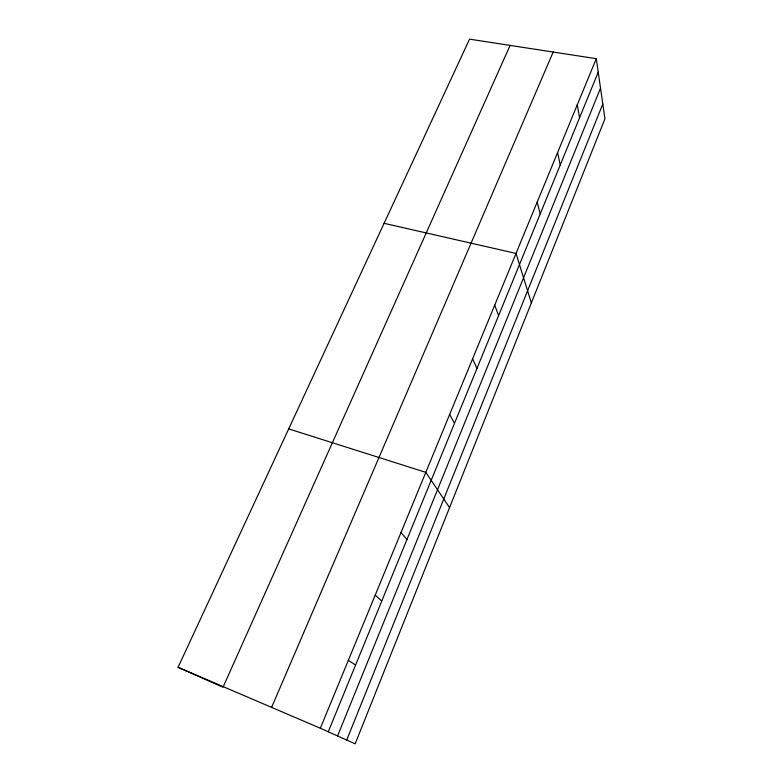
<?xml version="1.0" encoding="UTF-8"?>
<svg xmlns="http://www.w3.org/2000/svg" width="783" height="783" viewBox="0 0 783 783"><rect width="100%" height="100%" fill="white"/><g stroke="black" fill="none" stroke-linecap="round" stroke-linejoin="round"><path stroke-width="1.17" d="M346.703 740.062L602.802 104.002M337.571 735.961L600.522 88.156M328.263 731.792L598.222 72.173M596.284 58.686L604.936 118.81L355.149 743.85L320.345 728.239L596.284 58.686L469.555 39.15L178.064 667.312L222.94 687.2M271.603 707.372L553.19 52.04M223.263 686.671L510.115 45.404M384.091 223.321L516.026 253.428L531.354 302.933M288.692 428.898L425.805 472.345L449.559 507.619M178.064 667.312L320.345 728.239M348.347 660.294L355.56 665.1M375.214 595.109L381.771 601.06M401.013 532.509L406.954 539.516M449.657 414.481L454.502 423.358M472.609 358.79L476.955 368.48M494.719 305.135L498.605 315.598M537.187 202.073L540.221 213.886M557.594 152.568L560.246 164.978M577.277 104.795L579.567 117.773"/></g></svg>
